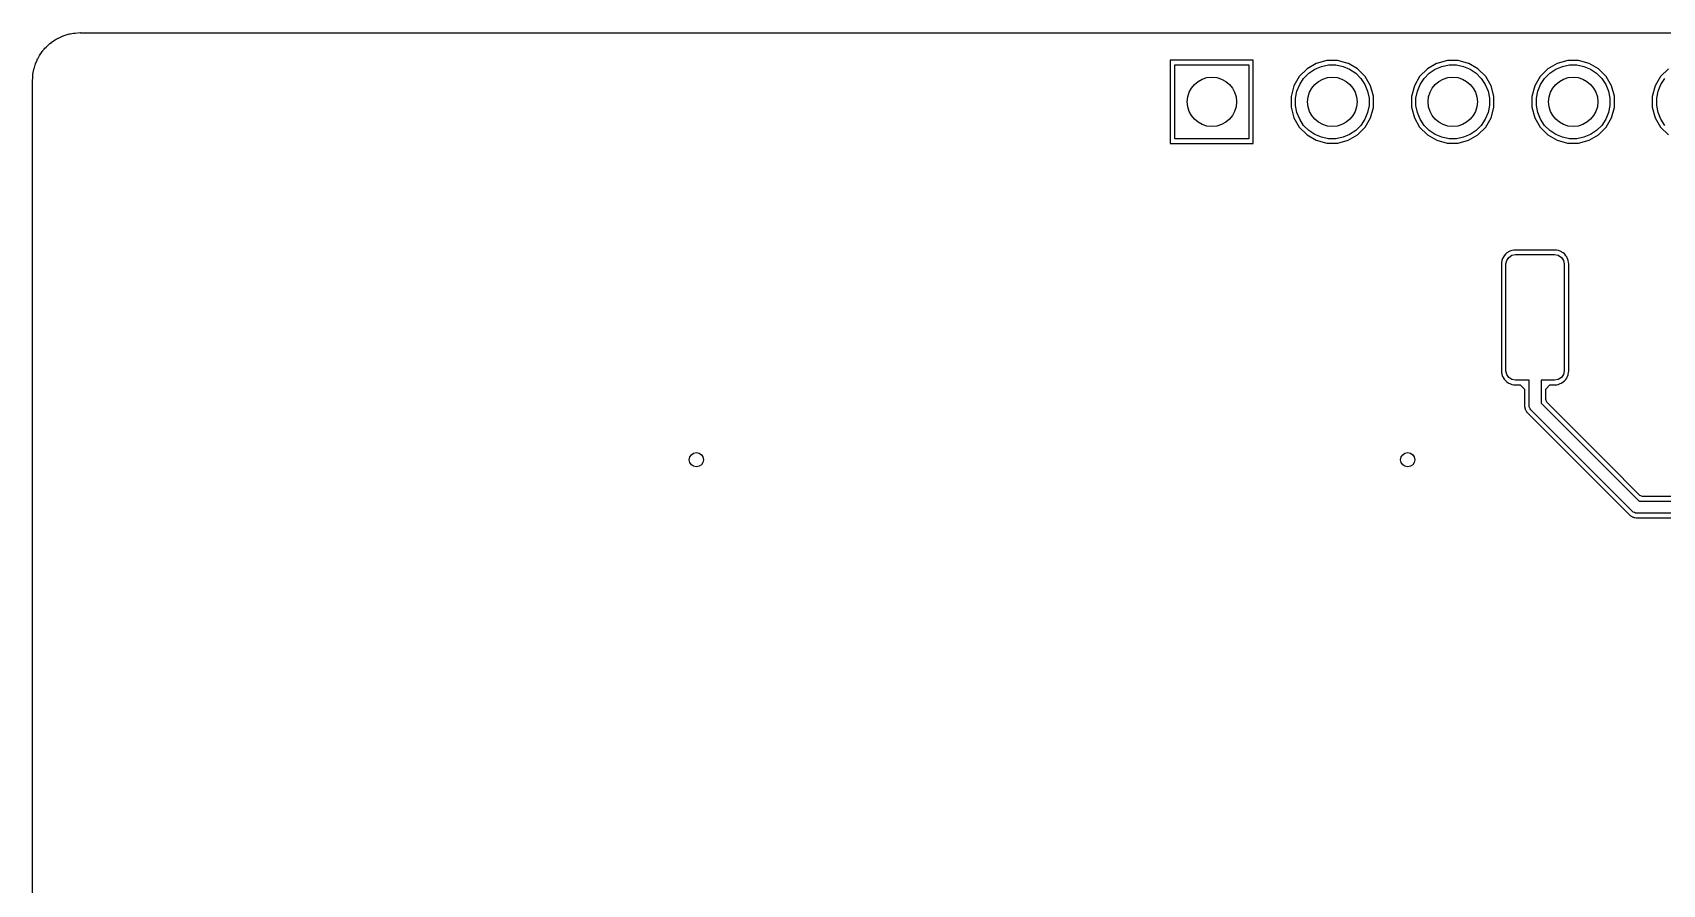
# Model space of a CAD drawing. Header units: inches. Extents: x 3.92 to 7.78, y -6.06 to -2.2.
# Drawn here: x 3.917 to 5.271, y -2.912 to -2.205 of the extents above; entities that cross this region are included whole.
import ezdxf

# ---------------------------------------------------------------- set-up
doc = ezdxf.new("R2010")
doc.units = ezdxf.units.IN
doc.header["$MEASUREMENT"] = 0
doc.layers.add('F.Cu', color=13, linetype='CONTINUOUS', true_color=0xc83434)

msp = doc.modelspace()

# ---------------------------------------------------------------- linework, layer by layer
at = {"layer": 'F.Cu', "linetype": 'CONTINUOUS'}
for p, q in [((3.9434, -2.207), (3.9478, -2.2056)), ((3.9478, -2.2056), (3.948, -2.2057)), ((3.948, -2.2057), (3.9485, -2.2056)), ((3.9485, -2.2056), (3.9486, -2.2056)), ((3.9486, -2.2056), (3.9512, -2.2051)), ((3.9512, -2.2051), (3.9513, -2.2051)), ((3.9513, -2.2051), (3.9514, -2.205)), ((3.9514, -2.205), (3.9526, -2.205)), ((3.9526, -2.205), (3.9568, -2.2045)), ((3.9568, -2.2045), (3.957, -2.2047)), ((3.957, -2.2047), (7.7359, -2.2047)), ((3.9259, -2.2195), (3.9269, -2.2184)), ((3.9269, -2.2184), (3.927, -2.2182)), ((3.927, -2.2182), (3.9276, -2.2175)), ((3.9276, -2.2175), (3.9285, -2.2167)), ((3.9285, -2.2167), (3.9298, -2.2154)), ((3.9298, -2.2154), (3.9307, -2.2144)), ((3.9307, -2.2144), (3.9308, -2.2144)), ((3.9308, -2.2144), (3.9317, -2.2136)), ((3.9317, -2.2136), (3.9329, -2.2128)), ((3.9329, -2.2128), (3.933, -2.2125)), ((3.933, -2.2125), (3.9362, -2.2105)), ((3.9362, -2.2105), (3.9369, -2.21)), ((3.9369, -2.21), (3.937, -2.21)), ((3.937, -2.21), (3.9385, -2.2092)), ((3.9385, -2.2092), (3.9387, -2.2091)), ((3.9387, -2.2091), (3.9426, -2.2072)), ((3.9426, -2.2072), (3.9428, -2.2072)), ((3.9428, -2.2072), (3.9431, -2.2071)), ((3.9431, -2.2071), (3.9434, -2.207)), ((3.9185, -2.2346), (3.9191, -2.2324)), ((3.9191, -2.2324), (3.9194, -2.2313)), ((3.9194, -2.2313), (3.9195, -2.2312)), ((3.9195, -2.2312), (3.9197, -2.2306)), ((3.9197, -2.2306), (3.9198, -2.2304)), ((3.9198, -2.2304), (3.921, -2.2275)), ((3.921, -2.2275), (3.9211, -2.2272)), ((3.9211, -2.2272), (3.9212, -2.2272)), ((3.9212, -2.2272), (3.9215, -2.2264)), ((3.9215, -2.2264), (3.9216, -2.2263)), ((3.9216, -2.2263), (3.9221, -2.2253)), ((3.9221, -2.2253), (3.9222, -2.2251)), ((3.9222, -2.2251), (3.9231, -2.2236)), ((3.9231, -2.2235), (3.9242, -2.222)), ((3.9231, -2.2236), (3.9231, -2.2235)), ((3.9242, -2.2219), (3.9245, -2.2215)), ((3.9242, -2.222), (3.9242, -2.2219)), ((3.9245, -2.2215), (3.9253, -2.2203)), ((3.9253, -2.2203), (3.9259, -2.2196)), ((3.9253, -2.2203), (3.9253, -2.2203)), ((3.9259, -2.2196), (3.9259, -2.2195)), ((4.9309, -2.2275), (4.8619, -2.2275)), ((4.8619, -2.2275), (4.8619, -2.2965)), ((4.8657, -2.2927), (4.8657, -2.2313)), ((4.8657, -2.2313), (4.9272, -2.2313)), ((4.9272, -2.2313), (4.9272, -2.2927)), ((4.9309, -2.2576), (4.9309, -2.2275)), ((4.9831, -2.2302), (4.9755, -2.2346)), ((4.982, -2.2349), (4.9875, -2.2326)), ((4.9832, -2.2301), (4.9831, -2.2302)), ((4.992, -2.2278), (4.9832, -2.2301)), ((4.9875, -2.2326), (4.9934, -2.2314)), ((5.0009, -2.2278), (4.992, -2.2278)), ((4.9934, -2.2314), (4.9995, -2.2314)), ((4.9995, -2.2314), (5.0054, -2.2326)), ((5.0097, -2.2301), (5.0009, -2.2278)), ((5.0054, -2.2326), (5.0109, -2.2349)), ((5.0098, -2.2302), (5.0097, -2.2301)), ((5.0174, -2.2346), (5.0098, -2.2302)), ((5.0831, -2.2302), (5.0755, -2.2346)), ((5.082, -2.2349), (5.0875, -2.2326)), ((5.0832, -2.2301), (5.0831, -2.2302)), ((5.092, -2.2278), (5.0832, -2.2301)), ((5.0875, -2.2326), (5.0934, -2.2314)), ((5.1009, -2.2278), (5.092, -2.2278)), ((5.0934, -2.2314), (5.0995, -2.2314)), ((5.0995, -2.2314), (5.1054, -2.2326)), ((5.1097, -2.2301), (5.1009, -2.2278)), ((5.1054, -2.2326), (5.1109, -2.2349)), ((5.1098, -2.2302), (5.1097, -2.2301)), ((5.1174, -2.2346), (5.1098, -2.2302)), ((5.1831, -2.2302), (5.1755, -2.2346)), ((5.182, -2.2349), (5.1875, -2.2326)), ((5.1832, -2.2301), (5.1831, -2.2302)), ((5.192, -2.2278), (5.1832, -2.2301)), ((5.1875, -2.2326), (5.1934, -2.2314)), ((5.2009, -2.2278), (5.192, -2.2278)), ((5.1934, -2.2314), (5.1995, -2.2314)), ((5.1995, -2.2314), (5.2054, -2.2326)), ((5.2097, -2.2301), (5.2009, -2.2278)), ((5.2054, -2.2326), (5.2109, -2.2349)), ((5.2098, -2.2302), (5.2097, -2.2301)), ((5.2174, -2.2346), (5.2098, -2.2302)), ((3.9173, -2.244), (3.9174, -2.2427)), ((3.9173, -2.3961), (3.9173, -2.244)), ((3.9174, -2.2417), (3.9176, -2.2394)), ((3.9174, -2.2427), (3.9174, -2.2417)), ((3.9176, -2.2391), (3.9181, -2.2362)), ((3.9176, -2.2394), (3.9176, -2.2391)), ((3.9181, -2.2362), (3.9183, -2.2352)), ((3.9181, -2.2362), (3.9181, -2.2362)), ((3.9183, -2.2352), (3.9184, -2.235)), ((3.9184, -2.235), (3.9185, -2.2346)), ((4.969, -2.241), (4.9646, -2.2487)), ((4.9755, -2.2346), (4.969, -2.241)), ((4.9694, -2.2475), (4.9727, -2.2425)), ((4.9727, -2.2425), (4.977, -2.2383)), ((4.977, -2.2383), (4.982, -2.2349)), ((5.0109, -2.2349), (5.0159, -2.2383)), ((5.0159, -2.2383), (5.0202, -2.2425)), ((5.0239, -2.241), (5.0174, -2.2346)), ((5.0202, -2.2425), (5.0235, -2.2475)), ((5.0283, -2.2488), (5.0239, -2.241)), ((5.069, -2.241), (5.0646, -2.2487)), ((5.0755, -2.2346), (5.069, -2.241)), ((5.0694, -2.2475), (5.0727, -2.2425)), ((5.0727, -2.2425), (5.077, -2.2383)), ((5.077, -2.2383), (5.082, -2.2349)), ((5.1109, -2.2349), (5.1159, -2.2383)), ((5.1159, -2.2383), (5.1202, -2.2425)), ((5.1239, -2.241), (5.1174, -2.2346)), ((5.1202, -2.2425), (5.1235, -2.2475)), ((5.1283, -2.2488), (5.1239, -2.241)), ((5.169, -2.241), (5.1646, -2.2487)), ((5.1755, -2.2346), (5.169, -2.241)), ((5.1694, -2.2475), (5.1727, -2.2425)), ((5.1727, -2.2425), (5.177, -2.2383)), ((5.177, -2.2383), (5.182, -2.2349)), ((5.2109, -2.2349), (5.2159, -2.2383)), ((5.2159, -2.2383), (5.2202, -2.2425)), ((5.2239, -2.241), (5.2174, -2.2346)), ((5.2202, -2.2425), (5.2235, -2.2475)), ((5.2283, -2.2488), (5.2239, -2.241)), ((5.269, -2.241), (5.2646, -2.2487)), ((5.2755, -2.2346), (5.269, -2.241)), ((5.2694, -2.2475), (5.2727, -2.2425)), ((4.9309, -2.2965), (4.9309, -2.2576)), ((4.9646, -2.2488), (4.9622, -2.2576)), ((4.9622, -2.2576), (4.9622, -2.2664)), ((4.9646, -2.2487), (4.9646, -2.2488)), ((4.9659, -2.259), (4.9671, -2.2531)), ((4.9659, -2.265), (4.9659, -2.259)), ((4.9671, -2.2531), (4.9694, -2.2475)), ((5.0235, -2.2475), (5.0258, -2.2531)), ((5.0258, -2.2531), (5.027, -2.259)), ((5.027, -2.259), (5.027, -2.265)), ((5.0307, -2.2574), (5.0283, -2.2488)), ((5.0307, -2.2576), (5.0307, -2.2574)), ((5.0307, -2.2666), (5.0307, -2.2576)), ((5.0646, -2.2488), (5.0622, -2.2576)), ((5.0622, -2.2576), (5.0622, -2.2664)), ((5.0646, -2.2487), (5.0646, -2.2488)), ((5.0659, -2.259), (5.0671, -2.2531)), ((5.0659, -2.265), (5.0659, -2.259)), ((5.0671, -2.2531), (5.0694, -2.2475)), ((5.1235, -2.2475), (5.1258, -2.2531)), ((5.1258, -2.2531), (5.127, -2.259)), ((5.127, -2.259), (5.127, -2.265)), ((5.1307, -2.2574), (5.1283, -2.2488)), ((5.1307, -2.2576), (5.1307, -2.2574)), ((5.1307, -2.2666), (5.1307, -2.2576)), ((5.1646, -2.2488), (5.1622, -2.2576)), ((5.1622, -2.2576), (5.1622, -2.2664)), ((5.1646, -2.2487), (5.1646, -2.2488)), ((5.1659, -2.259), (5.1671, -2.2531)), ((5.1659, -2.265), (5.1659, -2.259)), ((5.1671, -2.2531), (5.1694, -2.2475)), ((5.2235, -2.2475), (5.2258, -2.2531)), ((5.2258, -2.2531), (5.227, -2.259)), ((5.227, -2.259), (5.227, -2.265)), ((5.2307, -2.2574), (5.2283, -2.2488)), ((5.2307, -2.2576), (5.2307, -2.2574)), ((5.2307, -2.2666), (5.2307, -2.2576)), ((5.2646, -2.2488), (5.2622, -2.2576)), ((5.2622, -2.2576), (5.2622, -2.2664)), ((5.2646, -2.2487), (5.2646, -2.2488)), ((5.2659, -2.259), (5.2671, -2.2531)), ((5.2659, -2.265), (5.2659, -2.259)), ((5.2671, -2.2531), (5.2694, -2.2475)), ((4.9622, -2.2664), (4.9646, -2.2753)), ((4.9671, -2.2709), (4.9659, -2.265)), ((4.9694, -2.2765), (4.9671, -2.2709)), ((5.0258, -2.2709), (5.0235, -2.2765)), ((5.027, -2.265), (5.0258, -2.2709)), ((5.0283, -2.2752), (5.0307, -2.2666)), ((5.0622, -2.2664), (5.0646, -2.2753)), ((5.0671, -2.2709), (5.0659, -2.265)), ((5.0694, -2.2765), (5.0671, -2.2709)), ((5.1258, -2.2709), (5.1235, -2.2765)), ((5.127, -2.265), (5.1258, -2.2709)), ((5.1283, -2.2752), (5.1307, -2.2666)), ((5.1622, -2.2664), (5.1646, -2.2753)), ((5.1671, -2.2709), (5.1659, -2.265)), ((5.1694, -2.2765), (5.1671, -2.2709)), ((5.2258, -2.2709), (5.2235, -2.2765)), ((5.227, -2.265), (5.2258, -2.2709)), ((5.2283, -2.2752), (5.2307, -2.2666)), ((5.2622, -2.2664), (5.2646, -2.2753)), ((5.2671, -2.2709), (5.2659, -2.265)), ((5.2694, -2.2765), (5.2671, -2.2709)), ((4.9646, -2.2753), (4.969, -2.283)), ((4.969, -2.283), (4.9755, -2.2894)), ((4.9727, -2.2815), (4.9694, -2.2765)), ((4.977, -2.2857), (4.9727, -2.2815)), ((4.982, -2.2891), (4.977, -2.2857)), ((5.0159, -2.2857), (5.0109, -2.2891)), ((5.0202, -2.2815), (5.0159, -2.2857)), ((5.0174, -2.2894), (5.0239, -2.283)), ((5.0235, -2.2765), (5.0202, -2.2815)), ((5.0239, -2.283), (5.0283, -2.2752)), ((5.0646, -2.2753), (5.069, -2.283)), ((5.069, -2.283), (5.0755, -2.2894)), ((5.0727, -2.2815), (5.0694, -2.2765)), ((5.077, -2.2857), (5.0727, -2.2815)), ((5.082, -2.2891), (5.077, -2.2857)), ((5.1159, -2.2857), (5.1109, -2.2891)), ((5.1202, -2.2815), (5.1159, -2.2857)), ((5.1174, -2.2894), (5.1239, -2.283)), ((5.1235, -2.2765), (5.1202, -2.2815)), ((5.1239, -2.283), (5.1283, -2.2752)), ((5.1646, -2.2753), (5.169, -2.283)), ((5.169, -2.283), (5.1755, -2.2894)), ((5.1727, -2.2815), (5.1694, -2.2765)), ((5.177, -2.2857), (5.1727, -2.2815)), ((5.182, -2.2891), (5.177, -2.2857)), ((5.2159, -2.2857), (5.2109, -2.2891)), ((5.2202, -2.2815), (5.2159, -2.2857)), ((5.2174, -2.2894), (5.2239, -2.283)), ((5.2235, -2.2765), (5.2202, -2.2815)), ((5.2239, -2.283), (5.2283, -2.2752)), ((5.2646, -2.2753), (5.269, -2.283)), ((5.269, -2.283), (5.2755, -2.2894)), ((5.2727, -2.2815), (5.2694, -2.2765)), ((4.8619, -2.2965), (4.9309, -2.2965)), ((4.9272, -2.2927), (4.8657, -2.2927)), ((4.9755, -2.2894), (4.9832, -2.2939)), ((4.9875, -2.2914), (4.982, -2.2891)), ((4.9832, -2.2939), (4.9919, -2.2962)), ((4.9934, -2.2926), (4.9875, -2.2914)), ((4.9919, -2.2962), (5.001, -2.2962)), ((4.9995, -2.2926), (4.9934, -2.2926)), ((5.0054, -2.2914), (4.9995, -2.2926)), ((5.001, -2.2962), (5.0097, -2.2939)), ((5.0109, -2.2891), (5.0054, -2.2914)), ((5.0097, -2.2939), (5.0174, -2.2894)), ((5.0097, -2.2939), (5.0097, -2.2939)), ((5.0755, -2.2894), (5.0832, -2.2939)), ((5.0875, -2.2914), (5.082, -2.2891)), ((5.0832, -2.2939), (5.0919, -2.2962)), ((5.0934, -2.2926), (5.0875, -2.2914)), ((5.0919, -2.2962), (5.101, -2.2962)), ((5.0995, -2.2926), (5.0934, -2.2926)), ((5.1054, -2.2914), (5.0995, -2.2926)), ((5.101, -2.2962), (5.1097, -2.2939)), ((5.1109, -2.2891), (5.1054, -2.2914)), ((5.1097, -2.2939), (5.1174, -2.2894)), ((5.1097, -2.2939), (5.1097, -2.2939)), ((5.1755, -2.2894), (5.1832, -2.2939)), ((5.1875, -2.2914), (5.182, -2.2891)), ((5.1832, -2.2939), (5.1919, -2.2962)), ((5.1934, -2.2926), (5.1875, -2.2914)), ((5.1919, -2.2962), (5.201, -2.2962)), ((5.1995, -2.2926), (5.1934, -2.2926)), ((5.2054, -2.2914), (5.1995, -2.2926)), ((5.201, -2.2962), (5.2097, -2.2939)), ((5.2109, -2.2891), (5.2054, -2.2914)), ((5.2097, -2.2939), (5.2174, -2.2894)), ((5.2097, -2.2939), (5.2097, -2.2939)), ((5.1373, -2.3939), (5.137, -2.3953)), ((5.1379, -2.392), (5.1373, -2.3938)), ((5.1373, -2.3938), (5.1373, -2.3939)), ((5.1385, -2.3908), (5.1379, -2.392)), ((5.1386, -2.3906), (5.1385, -2.3908)), ((5.1392, -2.3897), (5.1386, -2.3906)), ((5.1402, -2.3885), (5.1392, -2.3897)), ((5.1405, -2.3883), (5.1402, -2.3885)), ((5.1415, -2.3874), (5.1405, -2.3883)), ((5.1407, -2.3966), (5.1413, -2.3936)), ((5.1413, -2.3936), (5.143, -2.3911)), ((5.1425, -2.3867), (5.1415, -2.3874)), ((5.1428, -2.3865), (5.1425, -2.3867)), ((5.144, -2.3859), (5.1428, -2.3865)), ((5.143, -2.3911), (5.1456, -2.3894)), ((5.1456, -2.3854), (5.144, -2.3859)), ((5.1458, -2.3853), (5.1456, -2.3854)), ((5.1456, -2.3894), (5.1486, -2.3888)), ((5.1472, -2.385), (5.1458, -2.3853)), ((5.1481, -2.385), (5.1472, -2.385)), ((5.1816, -2.385), (5.1481, -2.385)), ((5.1486, -2.3888), (5.1811, -2.3888)), ((5.1811, -2.3888), (5.1841, -2.3894)), ((5.1826, -2.385), (5.1816, -2.385)), ((5.1839, -2.3853), (5.1826, -2.385)), ((5.1842, -2.3854), (5.1839, -2.3853)), ((5.1841, -2.3894), (5.1867, -2.3911)), ((5.1857, -2.3859), (5.1842, -2.3854)), ((5.1869, -2.3865), (5.1857, -2.3859)), ((5.1867, -2.3911), (5.1884, -2.3936)), ((5.1872, -2.3867), (5.1869, -2.3865)), ((5.1883, -2.3874), (5.1872, -2.3867)), ((5.1893, -2.3883), (5.1883, -2.3874)), ((5.1884, -2.3936), (5.189, -2.3966)), ((5.1895, -2.3885), (5.1893, -2.3883)), ((5.1905, -2.3897), (5.1895, -2.3885)), ((5.1911, -2.3906), (5.1905, -2.3897)), ((5.1913, -2.3908), (5.1911, -2.3906)), ((5.1918, -2.392), (5.1913, -2.3908)), ((5.1924, -2.3938), (5.1918, -2.392)), ((5.1924, -2.3939), (5.1924, -2.3938)), ((5.1927, -2.395), (5.1924, -2.3939)), ((5.1928, -2.3967), (5.1926, -2.395)), ((5.1926, -2.395), (5.1927, -2.395)), ((3.9173, -2.634), (3.9173, -2.3961)), ((5.137, -2.3953), (5.1369, -2.3961)), ((5.1369, -2.3961), (5.1369, -2.4858)), ((5.1407, -2.4853), (5.1407, -2.3966)), ((5.189, -2.3966), (5.189, -2.4853)), ((5.1928, -2.4852), (5.1928, -2.3967)), ((5.1369, -2.4858), (5.137, -2.4866)), ((5.137, -2.4866), (5.1373, -2.488)), ((5.1373, -2.488), (5.1373, -2.4881)), ((5.1373, -2.4881), (5.1379, -2.4899)), ((5.1379, -2.4899), (5.1385, -2.4911)), ((5.1413, -2.4883), (5.1407, -2.4853)), ((5.143, -2.4908), (5.1413, -2.4883)), ((5.1884, -2.4883), (5.1867, -2.4908)), ((5.189, -2.4853), (5.1884, -2.4883)), ((5.1913, -2.4911), (5.1918, -2.4899)), ((5.1918, -2.4899), (5.1923, -2.4885)), ((5.1923, -2.4885), (5.1924, -2.488)), ((5.1924, -2.488), (5.1927, -2.4869)), ((5.1926, -2.4869), (5.1928, -2.4852)), ((5.1927, -2.4869), (5.1926, -2.4869)), ((5.1385, -2.4911), (5.1387, -2.4914)), ((5.1387, -2.4914), (5.1392, -2.4922)), ((5.1392, -2.4922), (5.1402, -2.4933)), ((5.1402, -2.4933), (5.1405, -2.4937)), ((5.1405, -2.4937), (5.1415, -2.4945)), ((5.1415, -2.4945), (5.1425, -2.4952)), ((5.1425, -2.4952), (5.1428, -2.4954)), ((5.1428, -2.4954), (5.144, -2.4959)), ((5.1456, -2.4925), (5.143, -2.4908)), ((5.144, -2.4959), (5.1456, -2.4965)), ((5.1486, -2.4931), (5.1456, -2.4925)), ((5.1456, -2.4965), (5.1458, -2.4966)), ((5.1458, -2.4966), (5.1469, -2.4968)), ((5.1469, -2.4968), (5.147, -2.4968)), ((5.147, -2.4968), (5.147, -2.4968)), ((5.147, -2.4968), (5.1486, -2.4969)), ((5.1599, -2.4931), (5.1486, -2.4931)), ((5.1486, -2.4969), (5.1526, -2.4969)), ((5.1526, -2.4969), (5.1561, -2.5004)), ((5.1561, -2.5004), (5.1561, -2.5142)), ((5.1599, -2.5141), (5.1599, -2.4931)), ((5.1811, -2.4931), (5.1699, -2.4931)), ((5.1699, -2.4931), (5.1699, -2.512)), ((5.1737, -2.5004), (5.1771, -2.4969)), ((5.1737, -2.5091), (5.1737, -2.5004)), ((5.1771, -2.4969), (5.1811, -2.4969)), ((5.1841, -2.4925), (5.1811, -2.4931)), ((5.1811, -2.4969), (5.1828, -2.4968)), ((5.1828, -2.4968), (5.1839, -2.4966)), ((5.1828, -2.4968), (5.1828, -2.4968)), ((5.1839, -2.4966), (5.1841, -2.4965)), ((5.1867, -2.4908), (5.1841, -2.4925)), ((5.1841, -2.4965), (5.1857, -2.4959)), ((5.1857, -2.4959), (5.1869, -2.4954)), ((5.1869, -2.4954), (5.1872, -2.4952)), ((5.1872, -2.4952), (5.1883, -2.4945)), ((5.1883, -2.4945), (5.1892, -2.4937)), ((5.1892, -2.4937), (5.1895, -2.4933)), ((5.1895, -2.4933), (5.1904, -2.4924)), ((5.1904, -2.4924), (5.1911, -2.4914)), ((5.1911, -2.4914), (5.1913, -2.4911)), ((5.1561, -2.5142), (5.1561, -2.5145)), ((5.1561, -2.5145), (5.1561, -2.515)), ((5.1561, -2.515), (5.1563, -2.5157)), ((5.1563, -2.5157), (5.1563, -2.5159)), ((5.1563, -2.5159), (5.1565, -2.5168)), ((5.1565, -2.5168), (5.1566, -2.5171)), ((5.16, -2.5151), (5.1599, -2.5141)), ((5.1607, -2.5169), (5.16, -2.5151)), ((5.1613, -2.5176), (5.1607, -2.5169)), ((5.1607, -2.5169), (5.1607, -2.5169)), ((5.1699, -2.512), (5.2513, -2.5934)), ((5.1746, -2.5113), (5.1737, -2.5091)), ((5.2247, -2.5615), (5.1746, -2.5113)), ((5.1566, -2.5171), (5.1567, -2.5173)), ((5.1567, -2.5173), (5.1568, -2.5176)), ((5.1568, -2.5176), (5.1571, -2.518)), ((5.1571, -2.518), (5.1574, -2.5185)), ((5.1574, -2.5185), (5.1577, -2.5193)), ((5.1577, -2.5193), (5.1578, -2.5193)), ((5.1578, -2.5193), (5.1581, -2.5197)), ((5.1581, -2.5197), (5.1583, -2.5199)), ((5.1583, -2.5199), (5.1585, -2.5201)), ((5.1585, -2.5201), (5.2434, -2.6051)), ((5.2457, -2.602), (5.1613, -2.5176)), ((5.2519, -2.5887), (5.2247, -2.5615)), ((5.2513, -2.5934), (5.3754, -2.5934)), ((5.2541, -2.5896), (5.2519, -2.5887)), ((5.3756, -2.5896), (5.2541, -2.5896)), ((5.2434, -2.6051), (5.2434, -2.6051)), ((5.2434, -2.6051), (5.2437, -2.6054)), ((5.2437, -2.6054), (5.2443, -2.6057)), ((5.2443, -2.6057), (5.2445, -2.6058)), ((5.2445, -2.6058), (5.2452, -2.6063)), ((5.2452, -2.6063), (5.2453, -2.6063)), ((5.2453, -2.6063), (5.2458, -2.6065)), ((5.2464, -2.6026), (5.2457, -2.602)), ((5.2458, -2.6065), (5.246, -2.6067)), ((5.246, -2.6067), (5.2466, -2.6068)), ((5.2475, -2.603), (5.2464, -2.6026)), ((5.2464, -2.6026), (5.2464, -2.6026)), ((5.2466, -2.6068), (5.247, -2.6069)), ((5.247, -2.6069), (5.2476, -2.6071)), ((5.2482, -2.6033), (5.2475, -2.603)), ((5.2476, -2.6071), (5.2487, -2.6072)), ((5.2492, -2.6034), (5.2482, -2.6033)), ((5.2482, -2.6033), (5.2482, -2.6033)), ((5.2487, -2.6072), (5.2488, -2.6072)), ((5.2488, -2.6072), (5.2491, -2.6072)), ((5.2491, -2.6072), (5.3756, -2.6072)), ((5.3754, -2.6034), (5.2492, -2.6034)), ((3.9173, -2.7204), (3.9173, -2.634)), ((3.9173, -3.3861), (3.9173, -2.7204))]:
    msp.add_line(p, q, dxfattribs=at)
at = {"layer": 'F.Cu'}
for centre, radius in [((4.8965, -2.262), 0.0205), ((4.8965, -2.262), 0.0205), ((4.9965, -2.262), 0.0205), ((4.9965, -2.262), 0.0205), ((5.0965, -2.262), 0.0205), ((5.0965, -2.262), 0.0205), ((5.1965, -2.262), 0.0205), ((5.1965, -2.262), 0.0205), ((4.4685, -2.5591), 0.00591), ((4.4685, -2.5591), 0.00591), ((5.0591, -2.5591), 0.00591), ((5.0591, -2.5591), 0.00591)]:
    msp.add_circle(centre, radius, dxfattribs=at)

doc.saveas('drawing.dxf')
